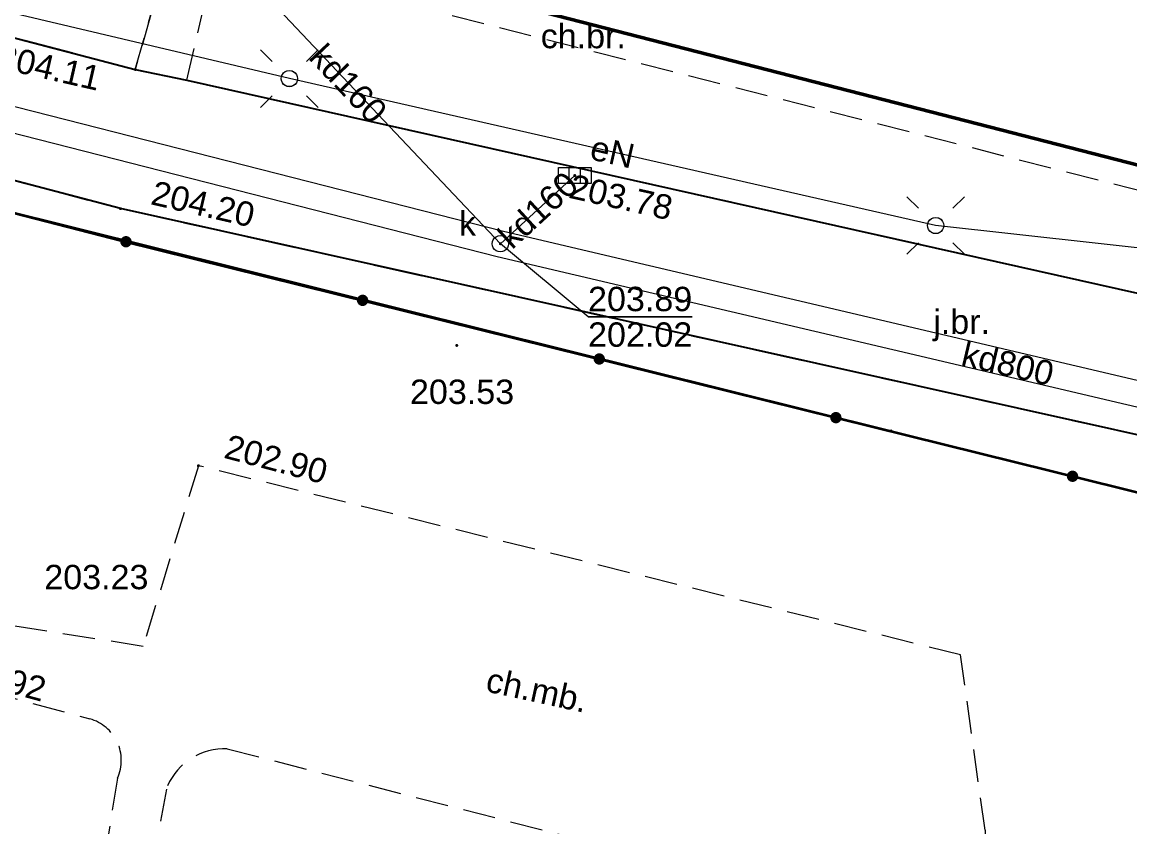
# Model space of a CAD drawing. Extents: x 0 to 7423283, y 0 to 5548300.
# Drawn here: x 7422255.87 to 7422289.94, y 5548168.23 to 5548192.99 of the extents above; entities that cross this region are included whole.
import ezdxf
from ezdxf.enums import TextEntityAlignment as Align

# ---------------------------------------------------------------- set-up
doc = ezdxf.new("R2010")
doc.units = 0
for name, pattern in [('PRZER1-1', [2, 1, -1]), ('PRZER2-1', [3, 2, -1]), ('PRZER3-1', [4, 3, -1])]:
    doc.linetypes.add(name, pattern=pattern)
doc.layers.get('0').update_dxf_attribs({"linetype": 'CONTINUOUS', "lineweight": 13})
for name, color, linetype, lineweight, true_color in [('EGBB01', 7, 'CONTINUOUS', 50, 0x0a0909), ('EGBD03', 7, 'CONTINUOUS', 18, 0x008000), ('EGBP04', 7, 'CONTINUOUS', 18, 0x008000), ('EGBU01', 7, 'PRZER1-1', 18, 0x008000), ('SUPE04', 1, 'CONTINUOUS', 18, 0xff0000), ('SUPE04_O', 1, 'CONTINUOUS', 18, 0xff0000), ('SUPK01', 7, 'CONTINUOUS', 18, 0x803300), ('SUPK01_O', 7, 'CONTINUOUS', 18, 0x803300), ('SUUS05', 7, 'CONTINUOUS', 18, 0x0a0909), ('SUUS15', 7, 'CONTINUOUS', 18, 0xff9100), ('SUUS15_O', 7, 'CONTINUOUS', 18, 0xff9100)]:
    doc.layers.add(name, color=color, linetype=linetype, lineweight=lineweight, true_color=true_color)
for name, color, linetype, lineweight in [('EGBC03', 7, 'CONTINUOUS', 18), ('KTCR02', 7, 'PRZER2-1', 18), ('KTCR02_O', 7, 'PRZER2-1', 18), ('KTJZ01', 7, 'PRZER3-1', 18), ('KTJZ01_O', 7, 'PRZER3-1', 18), ('KTKR01', 7, 'CONTINUOUS', 25), ('KTOK05_01', 7, 'CONTINUOUS', 35), ('RTPW02', 7, 'CONTINUOUS', 13), ('RTPW02_O', 7, 'CONTINUOUS', 13), ('SUSM', 7, 'CONTINUOUS', 18)]:
    doc.layers.add(name, color=color, linetype=linetype, lineweight=lineweight)
doc.layers.add('SUPS01_05', color=7, linetype='CONTINUOUS', true_color=0x803300)
doc.layers.add('SUPS01_05_O', color=7, linetype='CONTINUOUS', true_color=0x803300)
doc.styles.add('GEO-INFO', font='Arial')

# ---------------------------------------------------------------- blocks, each defined once
blk = doc.blocks.new('EPPGN')
blk.add_hatch(color=0).paths.add_polyline_path([(-0.09, 0), (-0.085595, -0.027812), (-0.072812, -0.052901), (-0.052901, -0.072812), (-0.027812, -0.085595), (0, -0.09), (0.027812, -0.085595), (0.052901, -0.072812), (0.072812, -0.052901), (0.085595, -0.027812), (0.09, 0), (0.085595, 0.027812), (0.072812, 0.052901), (0.052901, 0.072812), (0.027812, 0.085595), (0, 0.09), (-0.027812, 0.085595), (-0.052901, 0.072812), (-0.072812, 0.052901), (-0.085595, 0.027812)])
blk = doc.blocks.new('KOLO')
blk.add_hatch(color=0).paths.add_polyline_path([(0, 0.5), (-0.12941, 0.482963), (-0.25, 0.433013), (-0.353553, 0.353553), (-0.433013, 0.25), (-0.482963, 0.12941), (-0.5, 0), (-0.482963, -0.12941), (-0.433013, -0.25), (-0.353553, -0.353553), (-0.25, -0.433013), (-0.12941, -0.482963), (0, -0.5), (0.12941, -0.482963), (0.25, -0.433013), (0.353553, -0.353553), (0.433013, -0.25), (0.482963, -0.12941), (0.5, 0), (0.482963, 0.12941), (0.433013, 0.25), (0.353553, 0.353553), (0.25, 0.433013), (0.12941, 0.482963)])
blk = doc.blocks.new('SUUS05')
at = {"color": 0}
blk.add_lwpolyline([(0.5, -0.25), (-0.5, -0.25), (-0.5, 0.25), (0.5, 0.25)], close=True, dxfattribs=at)
for points in [[(-0.175, -0.25), (-0.175, 0.25)], [(0.175, -0.25), (0.175, 0.25)]]:
    blk.add_lwpolyline(points, dxfattribs=at)
blk = doc.blocks.new('OKRAG_PELNY')
at = {"color": 0}
blk.add_lwpolyline([(0.5, 0), (0.482963, -0.12941), (0.433013, -0.25), (0.353553, -0.353553), (0.25, -0.433013), (0.12941, -0.482963), (0, -0.5), (-0.12941, -0.482963), (-0.25, -0.433013), (-0.353553, -0.353553), (-0.433013, -0.25), (-0.482963, -0.12941), (-0.5, 0), (-0.482963, 0.12941), (-0.433013, 0.25), (-0.353553, 0.353553), (-0.25, 0.433013), (-0.12941, 0.482963), (0, 0.5), (0.12941, 0.482963), (0.25, 0.433013), (0.353553, 0.353553), (0.433013, 0.25), (0.482963, 0.12941)], close=True, dxfattribs=at)
blk = doc.blocks.new('SUSM01_01')
at = {"color": 0}
for points in [[(-0.353553, 0.353553), (-0.212132, 0.212132)], [(0.353553, 0.353553), (0.212132, 0.212132)], [(-0.353553, -0.353553), (-0.212132, -0.212132)], [(0.353553, -0.353553), (0.212132, -0.212132)]]:
    blk.add_lwpolyline(points, dxfattribs=at)
blk.add_lwpolyline([(0.1, 0), (0.093969, -0.034202), (0.076604, -0.064279), (0.05, -0.086603), (0.025882, -0.096593), (0, -0.1), (-0.025882, -0.096593), (-0.05, -0.086603), (-0.073305, -0.068017), (-0.090097, -0.043388), (-0.098883, -0.014904), (-0.098883, 0.014904), (-0.090097, 0.043388), (-0.073305, 0.068017), (-0.05, 0.086603), (-0.022252, 0.097493), (0.007473, 0.09972), (0.036534, 0.093087), (0.062349, 0.078183), (0.082624, 0.056332), (0.095557, 0.029476)], close=True, dxfattribs=at)

msp = doc.modelspace()

# ---------------------------------------------------------------- linework, layer by layer
at = {"layer": 'EGBB01', "color": 18, "linetype": 'Continuous', "lineweight": 50, "true_color": 0x0a0909, "elevation": 10.26}
msp.add_lwpolyline([(7422261.25, 5548196.04), (7422294.91, 5548187.38), (7422299.74, 5548206.21)], dxfattribs=at)
at = {"layer": 'EGBC03', "color": 7, "linetype": 'Continuous', "lineweight": 18, "elevation": 10.26}
msp.add_lwpolyline([(7422299.74, 5548206.21), (7422266.35, 5548214.65), (7422261.45, 5548196.79), (7422261.25, 5548196.04), (7422294.91, 5548187.38)], close=True, dxfattribs=at)
at = {"layer": 'EGBD03', "color": 96, "linetype": 'Continuous', "lineweight": 18, "true_color": 0x008000, "elevation": 10.3}
msp.add_lwpolyline([(7422255.35, 5548278.49), (7422248.49, 5548253.1), (7422240.39, 5548223.47), (7422232.19, 5548193.55), (7422247.5, 5548189.15), (7422282.6, 5548180.41), (7422301.87, 5548175.57), (7422312.62, 5548173.61), (7422317.43, 5548172.74), (7422345.7, 5548248.35), (7422295.99, 5548267.06), (7422289.86, 5548268.36), (7422265.15, 5548275.67)], close=True, dxfattribs=at)
msp.add_lwpolyline([(7422434.9, 5548214.47), (7422406.59, 5548225.32), (7422345.7, 5548248.35), (7422317.43, 5548172.74), (7422312.62, 5548173.61), (7422312.54, 5548171.89), (7422311.52, 5548169.79), (7422309.86, 5548168.41), (7422307.54, 5548167.74), (7422305.38, 5548168.07), (7422303.46, 5548169.17), (7422302.06, 5548170.93), (7422301.48, 5548172.95), (7422301.87, 5548175.57), (7422282.6, 5548180.41), (7422247.5, 5548189.15), (7422232.19, 5548193.55), (7422228, 5548178.12), (7422219.37, 5548146.4), (7422210.82, 5548114.83), (7422202.12, 5548083.12), (7422194.39, 5548053.5), (7422184.85, 5548019.75)], dxfattribs=at)
at = {"layer": 'EGBU01', "color": 7, "linetype": 'Continuous', "lineweight": 18, "elevation": 10.17}
msp.add_lwpolyline([(7422337.27, 5548225.81), (7422345.7, 5548248.35), (7422295.99, 5548267.06), (7422289.86, 5548268.36), (7422265.15, 5548275.67), (7422255.35, 5548278.49), (7422248.49, 5548253.1), (7422240.39, 5548223.47), (7422232.19, 5548193.55), (7422247.5, 5548189.15), (7422282.6, 5548180.41), (7422301.87, 5548175.57), (7422312.62, 5548173.61), (7422317.43, 5548172.74)], close=True, dxfattribs=at)
at = {"layer": 'EGBU01', "color": 96, "linetype": 'PRZER1-1', "lineweight": 18, "ltscale": 0.5, "true_color": 0x008000, "elevation": 10.18}
msp.add_lwpolyline([(7422337.27, 5548225.81), (7422345.7, 5548248.35), (7422295.99, 5548267.06), (7422289.86, 5548268.36), (7422265.15, 5548275.67), (7422255.35, 5548278.49), (7422248.49, 5548253.1), (7422240.39, 5548223.47), (7422232.19, 5548193.55), (7422247.5, 5548189.15), (7422282.6, 5548180.41), (7422301.87, 5548175.57), (7422312.62, 5548173.61), (7422317.43, 5548172.74)], close=True, dxfattribs=at)
at = {"layer": 'EGBU01', "color": 7, "linetype": 'Continuous', "lineweight": 18, "elevation": 10.17}
msp.add_lwpolyline([(7422434.9, 5548214.47), (7422406.59, 5548225.32), (7422376.95, 5548236.53), (7422372.77, 5548211.69), (7422337.27, 5548225.81), (7422317.43, 5548172.74), (7422312.62, 5548173.61), (7422312.54, 5548171.89), (7422311.52, 5548169.79), (7422309.86, 5548168.41), (7422307.54, 5548167.74), (7422305.38, 5548168.07), (7422303.46, 5548169.17), (7422302.06, 5548170.93), (7422301.48, 5548172.95), (7422301.87, 5548175.57), (7422282.6, 5548180.41), (7422247.5, 5548189.15), (7422232.19, 5548193.55), (7422228, 5548178.12), (7422219.37, 5548146.4), (7422210.82, 5548114.83)], dxfattribs=at)
at = {"layer": 'EGBU01', "color": 96, "linetype": 'PRZER1-1', "lineweight": 18, "ltscale": 0.5, "true_color": 0x008000, "elevation": 10.18}
msp.add_lwpolyline([(7422434.9, 5548214.47), (7422406.59, 5548225.32), (7422376.95, 5548236.53), (7422372.77, 5548211.69), (7422337.27, 5548225.81), (7422317.43, 5548172.74), (7422312.62, 5548173.61), (7422312.54, 5548171.89), (7422311.52, 5548169.79), (7422309.86, 5548168.41), (7422307.54, 5548167.74), (7422305.38, 5548168.07), (7422303.46, 5548169.17), (7422302.06, 5548170.93), (7422301.48, 5548172.95), (7422301.87, 5548175.57), (7422282.6, 5548180.41), (7422247.5, 5548189.15), (7422232.19, 5548193.55), (7422228, 5548178.12), (7422219.37, 5548146.4), (7422210.82, 5548114.83)], dxfattribs=at)
at = {"layer": 'KTCR02', "color": 7, "linetype": 'PRZER2-1', "lineweight": 18, "ltscale": 0.5, "elevation": 10.18}
msp.add_lwpolyline([(7422247.8, 5548200.22), (7422253.218, 5548221.172), (7422251.873, 5548221.496), (7422251.85, 5548221.4), (7422246.55, 5548200.97), (7422246.09, 5548199.1), (7422253.99, 5548197.02), (7422253.8, 5548196.31), (7422255.778, 5548195.747), (7422256.18, 5548197.16), (7422260.57, 5548195.91), (7422260.24, 5548194.67), (7422259.35, 5548191.53), (7422260.93, 5548191.2), (7422261.83, 5548195.04), (7422295.22, 5548186.55), (7422300.174, 5548206.087), (7422299.74, 5548206.21), (7422294.91, 5548187.38), (7422261.25, 5548196.04), (7422261.45, 5548196.79)], close=True, dxfattribs=at)
msp.add_lwpolyline([(7422244.44, 5548195.45), (7422259.35, 5548191.53), (7422260.24, 5548194.67)], dxfattribs=at)
msp.add_lwpolyline([(7422332.39, 5548154.9), (7422327.7, 5548155.39), (7422323.34, 5548157.39), (7422303.87, 5548162.19), (7422286.82, 5548166.53, -0.369929), (7422285.49, 5548168.13), (7422284.74, 5548173.52), (7422261.29, 5548179.34), (7422259.59, 5548173.78), (7422253.3, 5548174.78), (7422249.53, 5548175.7, 0.140136), (7422243.13, 5548172.36), (7422238.07, 5548164.19), (7422236.54, 5548161.36), (7422233.34, 5548155.3, 0.191738), (7422232.68, 5548146.24), (7422235.94, 5548140.2), (7422245.04, 5548124.3, -0.526945), (7422243.95, 5548118.67)], format="xyb", dxfattribs=at)
for points in [[(7422237.56, 5548141.13), (7422235.71, 5548144.74, -0.173733), (7422234.54, 5548151.41), (7422245.1, 5548170.72, -0.216376), (7422250.99, 5548173.32), (7422253.3, 5548172.81), (7422257.95, 5548171.55, -0.461859), (7422258.8, 5548169.73), (7422257.4, 5548161.02, 0.075438), (7422257.95, 5548153.46), (7422262.72, 5548133.81, -0.23977), (7422261.57, 5548130.05), (7422251.21, 5548124.13, -0.467263), (7422247.08, 5548125.09)], [(7422259.27, 5548153.72, -0.088929), (7422258.75, 5548161.03), (7422260.34, 5548169.49, -0.308478), (7422262.18, 5548170.63), (7422285.89, 5548164.53), (7422288.4, 5548157.77), (7422300.15, 5548154.32), (7422311.37, 5548151.88), (7422312.72, 5548152.33), (7422314.38, 5548156.62, -0.300376), (7422315.52, 5548157.03), (7422321.31, 5548155.5, -0.291108), (7422325.74, 5548150.51), (7422325.3, 5548147.74), (7422322.42, 5548141.39), (7422321.6, 5548139.3), (7422315.54, 5548124.45, -0.360965), (7422313.73, 5548123.87), (7422305.01, 5548127.03, 0.087027), (7422297.05, 5548128.63), (7422289.53, 5548129.44), (7422268.8, 5548131.12, -0.302824), (7422264.25, 5548134.43)]]:
    msp.add_lwpolyline(points, format="xyb", close=True, dxfattribs=at)
at = {"layer": 'KTJZ01', "color": 7, "linetype": 'PRZER3-1', "lineweight": 18, "ltscale": 0.5, "elevation": 10.18}
for points in [[(7422309.31, 5548201.45), (7422302.34, 5548186.56), (7422300.97, 5548184.99), (7422299.89, 5548184.29), (7422298.36, 5548183.68), (7422296.8, 5548183.38), (7422295.22, 5548183.52), (7422260.93, 5548191.2), (7422259.35, 5548191.53), (7422244.44, 5548195.45)], [(7422239.14, 5548193.54), (7422240.66, 5548192.4), (7422242.9, 5548191.46), (7422258.89, 5548187.25), (7422295.66, 5548179.07), (7422297.64, 5548178.93), (7422299.2, 5548179.03), (7422301.16, 5548179.49), (7422302.9, 5548180.63), (7422304.71, 5548181.57), (7422306.27, 5548183.17), (7422307.28, 5548184.66), (7422310.45, 5548191.58), (7422313, 5548196.73)]]:
    msp.add_lwpolyline(points, dxfattribs=at)
at = {"layer": 'KTKR01', "color": 7, "linetype": 'Continuous', "lineweight": 25, "elevation": 10.18}
for points in [[(7422235.08, 5548203.45), (7422238.58, 5548200.17), (7422240.08, 5548198.55), (7422241.48, 5548197.19), (7422243.11, 5548196.09), (7422244.44, 5548195.45), (7422259.35, 5548191.53), (7422260.93, 5548191.2), (7422295.22, 5548183.52), (7422296.8, 5548183.38), (7422298.36, 5548183.68), (7422299.89, 5548184.29), (7422300.97, 5548184.99), (7422302.34, 5548186.56), (7422309.31, 5548201.45), (7422311.62, 5548206.52), (7422316.38, 5548216.33), (7422319.39, 5548222.65), (7422318.48, 5548225.67)], [(7422334.05, 5548218.44), (7422326.42, 5548220.72), (7422325.08, 5548220.57), (7422323.67, 5548219.96), (7422313, 5548196.73), (7422310.45, 5548191.58), (7422307.28, 5548184.66), (7422306.27, 5548183.17), (7422304.71, 5548181.57), (7422302.9, 5548180.63), (7422301.16, 5548179.49), (7422299.2, 5548179.03), (7422297.64, 5548178.93), (7422295.66, 5548179.07), (7422258.89, 5548187.25), (7422242.9, 5548191.46), (7422240.66, 5548192.4), (7422239.14, 5548193.54), (7422237.88, 5548194.79), (7422233.89, 5548199.23)]]:
    msp.add_lwpolyline(points, dxfattribs=at)
at = {"layer": 'KTOK05_01', "color": 7, "linetype": 'Continuous', "lineweight": 35, "elevation": 10.18}
msp.add_lwpolyline([(7422231.9, 5548191.86), (7422232.23, 5548193.14), (7422258.95, 5548186.26), (7422301.8, 5548175.64)], dxfattribs=at)
at = {"layer": 'SUPE04', "color": 1, "linetype": 'Continuous', "lineweight": 18, "true_color": 0xff0000, "elevation": 10.18}
msp.add_lwpolyline([(7422312.41, 5548193.89), (7422315.53, 5548189.37), (7422312.34, 5548182.11), (7422307.46, 5548183.5), (7422298.89, 5548185.08), (7422296.12, 5548186.17), (7422300.82, 5548196.39), (7422296.12, 5548186.17), (7422298.89, 5548185.08), (7422283.97, 5548186.73), (7422264.09, 5548191.25), (7422246.31, 5548195.46)], dxfattribs=at)
at = {"layer": 'SUPK01', "color": 36, "linetype": 'Continuous', "lineweight": 18, "true_color": 0x803300, "elevation": 10.18}
for points in [[(7422239.45, 5548204.735), (7422236.421, 5548195.562), (7422246.234, 5548192.796), (7422270.675, 5548186.559), (7422301.591, 5548179.282), (7422310.979, 5548198.462), (7422315.487, 5548208.198), (7422321.907, 5548222.048)], [(7422238.69, 5548204.985), (7422235.399, 5548195.018), (7422246.026, 5548192.024), (7422270.485, 5548185.781), (7422302.029, 5548178.358), (7422311.701, 5548198.118), (7422316.213, 5548207.862), (7422322.633, 5548221.712)], [(7422270.58, 5548186.17), (7422261.25, 5548196.04)], [(7422270.58, 5548186.17), (7422272.87, 5548188.27)]]:
    msp.add_lwpolyline(points, dxfattribs=at)
at = {"layer": 'SUPS01_05_O', "color": 36, "linetype": 'Continuous', "lineweight": 9, "true_color": 0x803300, "elevation": 10.8, "flags": 128}
for points in [[(7422276.481, 5548183.923), (7422273.278, 5548183.923), (7422270.58, 5548186.17)], [(7422273.278, 5548183.923), (7422276.481, 5548183.923)]]:
    msp.add_lwpolyline(points, dxfattribs=at)

# ---------------------------------------------------------------- block references
at = {"layer": 'EGBP04', "color": 96, "lineweight": 18, "true_color": 0x008000, "xscale": 0.5, "yscale": 0.5, "rotation": 90}
msp.add_blockref('EPPGN', (7422282.6, 5548180.41, 10.32), dxfattribs=at)
at = {"layer": 'KTOK05_01', "color": 7, "lineweight": 35, "xscale": 0.35, "yscale": 0.35, "rotation": 90}
for p in [(7422259.063, 5548186.232, 10.18), (7422266.343, 5548184.428, 10.18), (7422273.623, 5548182.624, 10.18), (7422280.902, 5548180.819, 10.18), (7422288.182, 5548179.015, 10.18)]:
    msp.add_blockref('KOLO', p, dxfattribs=at)
at = {"layer": 'RTPW02', "color": 7, "lineweight": 13, "xscale": 0.09, "yscale": 0.09, "rotation": 90}
for p in [(7422259.35, 5548191.53, 10.2), (7422272.87, 5548188.27, 10.2), (7422258.89, 5548187.25, 10.2), (7422269.24, 5548183.04, 10.2), (7422261.29, 5548179.34, 10.2)]:
    msp.add_blockref('KOLO', p, dxfattribs=at)
at = {"layer": 'SUPS01_05', "color": 36, "lineweight": 5, "true_color": 0x803300, "xscale": 0.09, "yscale": 0.09, "rotation": 90}
msp.add_blockref('KOLO', (7422270.58, 5548186.17, 10.24), dxfattribs=at)
at = {"layer": 'SUSM', "color": 7, "lineweight": 18, "rotation": 90}
for name, p, xscale, yscale in [('SUSM01_01', (7422264.09, 5548191.25, 10.24), 2.5, 2.5), ('OKRAG_PELNY', (7422264.09, 5548191.25, 10.24), 0.5, 0.5), ('SUSM01_01', (7422283.97, 5548186.73, 10.24), 2.5, 2.5), ('OKRAG_PELNY', (7422283.97, 5548186.73, 10.24), 0.5, 0.5)]:
    msp.add_blockref(name, p, dxfattribs=dict(at, xscale=xscale, yscale=yscale))
at = {"layer": 'SUUS05', "color": 18, "lineweight": 18, "true_color": 0x0a0909}
msp.add_blockref('SUUS05', (7422272.87, 5548188.27, 10.24), dxfattribs=at)
at = {"layer": 'SUUS15', "color": 36, "lineweight": 18, "true_color": 0x803300, "xscale": 0.5, "yscale": 0.5, "rotation": 90}
msp.add_blockref('OKRAG_PELNY', (7422270.58, 5548186.17, 10.24), dxfattribs=at)

# ---------------------------------------------------------------- texts
at = {"layer": 'KTCR02_O', "color": 7, "linetype": 'Continuous', "lineweight": 0, "style": 'GEO-INFO'}
msp.add_text('ch.br.', height=0.75, dxfattribs=at).set_placement((7422273.132, 5548192.575, 10.8), align=Align.MIDDLE)
msp.add_text('ch.mb.', height=0.75, rotation=347.7519, dxfattribs=at).set_placement((7422271.711, 5548172.45, 10.8), align=Align.MIDDLE)
at = {"layer": 'KTJZ01_O', "color": 7, "linetype": 'Continuous', "lineweight": 0, "style": 'GEO-INFO'}
msp.add_text('j.br.', height=0.75, dxfattribs=at).set_placement((7422284.77, 5548183.677, 10.8), align=Align.MIDDLE)
at = {"layer": 'RTPW02_O', "color": 7, "linetype": 'Continuous', "lineweight": 0, "style": 'GEO-INFO'}
for s, rotation, p in [('204.11', 347.1444, (7422255.056, 5548191.588, 10.8)), ('204.20', 346.9874, (7422259.79, 5548187.39, 10.8)), ('203.78', 347.379, (7422272.65, 5548187.59, 10.8)), ('203.53', 359.9998, (7422267.8, 5548181.24, 10.8)), ('202.90', 345.1662, (7422262.04, 5548179.59, 10.8))]:
    msp.add_text(s, height=0.75, rotation=rotation, dxfattribs=at).set_placement(p)
msp.add_text('203.23', height=0.75, dxfattribs=at).set_placement((7422256.55, 5548175.54, 10.8))
msp.add_text('202.92', height=0.75, rotation=344.8388, dxfattribs=at).set_placement((7422256.475, 5548172.075, 10.8), align=Align.RIGHT)
at = {"layer": 'SUPE04_O', "color": 1, "linetype": 'Continuous', "lineweight": 0, "true_color": 0xff0000, "style": 'GEO-INFO'}
msp.add_text('eN', height=0.75, rotation=347.1908, dxfattribs=at).set_placement((7422274.03, 5548188.99, 10.8), align=Align.MIDDLE)
at = {"layer": 'SUPK01_O', "color": 36, "linetype": 'Continuous', "lineweight": 0, "true_color": 0x803300, "style": 'GEO-INFO'}
for s, rotation, p in [('kd160', 313.389, (7422265.915, 5548191.105, 10.8)), ('kd160', 42.5218, (7422271.725, 5548187.22, 10.8)), ('kd800', 346.7564, (7422286.195, 5548182.495, 10.8))]:
    msp.add_text(s, height=0.75, rotation=rotation, dxfattribs=at).set_placement(p, align=Align.MIDDLE)
at = {"layer": 'SUPS01_05_O', "color": 36, "linetype": 'Continuous', "lineweight": 0, "true_color": 0x803300, "style": 'GEO-INFO'}
for s, p in [('203.89', (7422273.278, 5548184.095)), ('202.02', (7422273.278, 5548183))]:
    msp.add_text(s, height=0.75, rotation=360, dxfattribs=at).set_placement(p)
at = {"layer": 'SUUS15_O', "color": 36, "linetype": 'Continuous', "lineweight": 0, "true_color": 0x803300, "style": 'GEO-INFO'}
msp.add_text('k', height=0.75, dxfattribs=at).set_placement((7422269.83, 5548186.42, 10.8), align=Align.RIGHT)

doc.saveas('drawing.dxf')
